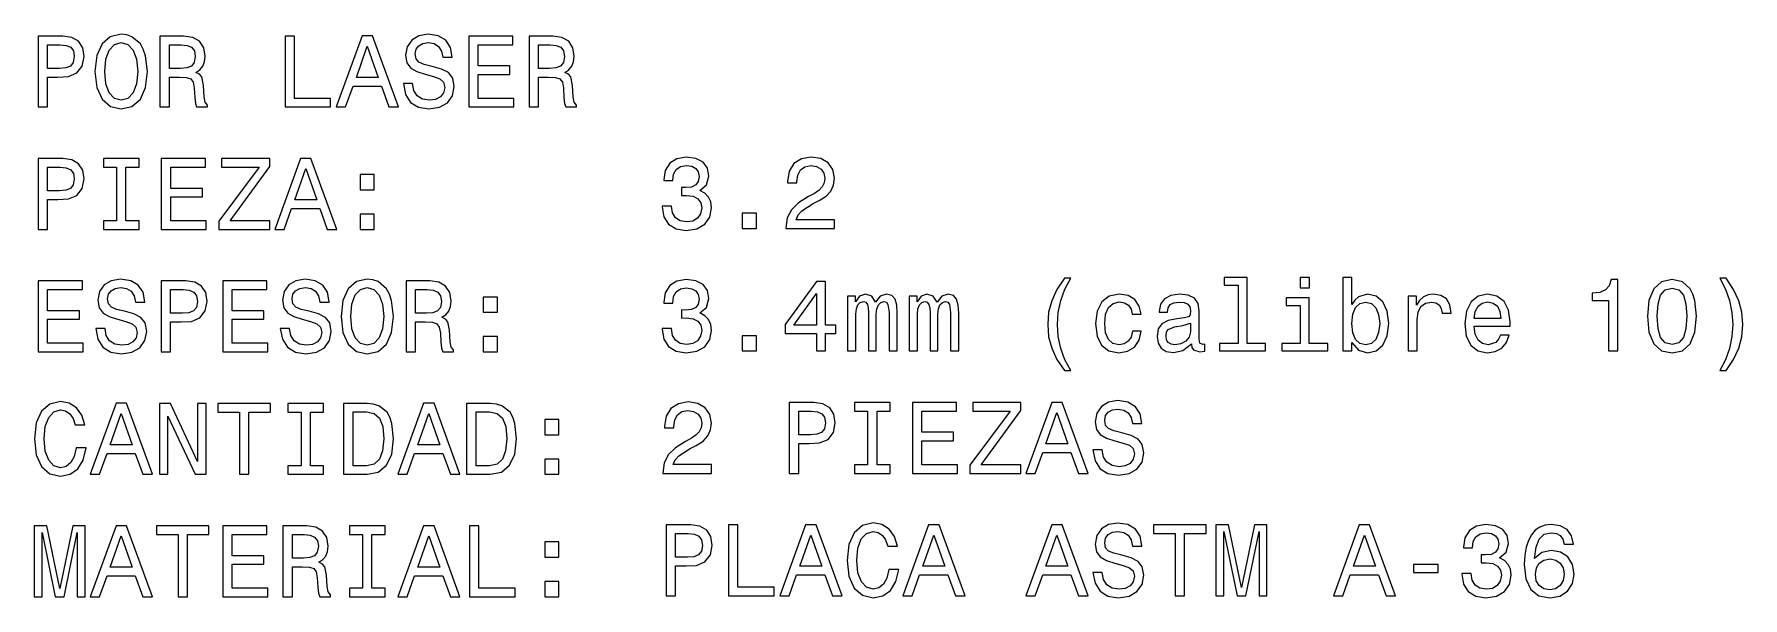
# Model space of a CAD drawing. Extents: x 15 to 1174, y 15 to 826.
# Drawn here: x 391.5 to 475.8, y 594.8 to 622.6 of the extents above; entities that cross this region are included whole.
import ezdxf

# ---------------------------------------------------------------- set-up
doc = ezdxf.new("R2010")
doc.units = 0

msp = doc.modelspace()

# ---------------------------------------------------------------- linework, layer by layer
at = {"color": 7, "lineweight": 13}
for points in [[(391.65274, 619.049866), (392.11673, 619.049866), (392.11673, 620.527527), (392.631134, 620.527527), (393.150574, 620.552734), (393.564117, 620.729248), (393.831421, 621.072205), (393.92218, 621.541199), (393.851593, 621.974915), (393.649872, 622.292664), (393.317017, 622.484314), (392.863129, 622.549866), (391.65274, 622.549866)], [(394.456787, 620.799866), (394.547546, 620.013123), (394.809814, 619.433167), (395.218292, 619.075073), (395.752899, 618.954041), (396.28244, 619.075073), (396.695984, 619.433167), (396.953186, 620.013123), (397.049011, 620.799866), (396.953186, 621.581543), (396.842224, 621.899292), (396.695984, 622.16156), (396.28244, 622.519592), (396.030273, 622.610413), (395.752899, 622.645691), (395.213257, 622.519592), (394.804749, 622.166565), (394.547546, 621.586609)], [(397.664276, 619.049866), (398.133301, 619.049866), (398.133301, 620.527527), (398.612396, 620.527527), (398.965424, 620.51239), (399.187317, 620.441772), (399.30835, 620.275391), (399.358795, 619.977844), (399.384003, 619.523926), (399.414276, 619.226379), (399.474792, 619.049866), (400.004333, 619.049866), (400.004333, 619.145691), (399.888336, 619.286926), (399.847992, 619.549133), (399.812683, 620.114014), (399.726959, 620.532593), (399.610962, 620.663696), (399.429413, 620.759521), (399.631134, 620.88562), (399.772339, 621.062134), (399.863129, 621.283997), (399.893372, 621.551331), (399.822784, 621.974915), (399.621033, 622.292664), (399.288177, 622.484314), (398.83429, 622.549866), (397.664276, 622.549866)], [(403.837189, 619.049866), (406.086456, 619.049866), (406.086456, 619.473511), (404.301147, 619.473511), (404.301147, 622.549866), (403.837189, 622.549866)], [(406.363831, 619.049866), (406.82782, 619.049866), (407.195984, 620.078674), (408.592957, 620.078674), (408.96109, 619.049866), (409.43515, 619.049866), (408.154175, 622.554932), (407.639771, 622.554932)], [(410.136169, 620.204773), (409.677246, 620.204773), (409.778107, 619.670166), (410.030273, 619.276794), (410.418579, 619.039795), (410.943085, 618.954041), (411.462555, 619.034729), (411.850861, 619.256653), (412.097992, 619.604614), (412.188782, 620.063538), (412.113129, 620.477112), (411.901306, 620.744385), (411.55835, 620.920898), (411.099426, 621.052002), (410.706055, 621.147827), (410.448853, 621.258789), (410.302612, 621.420166), (410.257202, 621.672363), (410.302612, 621.899292), (410.433716, 622.07074), (410.635437, 622.186768), (410.912842, 622.227112), (411.195251, 622.176697), (411.417145, 622.040527), (411.563416, 621.813538), (411.634003, 621.50592), (412.092957, 621.50592), (412.092957, 621.515991), (412.012268, 621.990051), (411.775208, 622.343079), (411.402039, 622.565002), (410.897705, 622.640625), (410.443817, 622.565002), (410.09079, 622.353149), (409.863831, 622.025391), (409.783142, 621.601746), (409.848694, 621.223511), (410.040344, 620.966309), (410.342957, 620.7948), (410.7565, 620.663696), (411.164978, 620.547729), (411.472626, 620.436768), (411.659241, 620.275391), (411.724792, 620.013123), (411.664276, 619.74585), (411.507935, 619.544128), (411.270905, 619.41803), (410.963257, 619.377686), (410.620331, 619.433167), (410.358063, 619.594543), (410.19165, 619.856812)], [(412.909943, 619.049866), (415.128967, 619.049866), (415.128967, 619.473511), (413.373932, 619.473511), (413.373932, 620.65863), (414.937317, 620.65863), (414.937317, 621.077271), (413.373932, 621.077271), (413.373932, 622.126221), (415.088623, 622.126221), (415.088623, 622.549866), (412.909943, 622.549866)], [(415.880402, 619.049866), (416.349426, 619.049866), (416.349426, 620.527527), (416.828552, 620.527527), (417.181549, 620.51239), (417.403473, 620.441772), (417.524506, 620.275391), (417.574921, 619.977844), (417.600159, 619.523926), (417.630402, 619.226379), (417.690918, 619.049866), (418.220459, 619.049866), (418.220459, 619.145691), (418.104462, 619.286926), (418.064117, 619.549133), (418.028809, 620.114014), (417.943085, 620.532593), (417.827087, 620.663696), (417.645538, 620.759521), (417.84726, 620.88562), (417.988464, 621.062134), (418.079254, 621.283997), (418.109528, 621.551331), (418.03891, 621.974915), (417.837189, 622.292664), (417.504333, 622.484314), (417.050446, 622.549866), (415.880402, 622.549866)], [(392.73703, 622.121216), (393.039642, 622.090942), (393.261536, 621.995117), (393.39267, 621.818604), (393.438049, 621.541199), (393.387604, 621.248718), (393.251434, 621.072205), (393.01947, 620.981445), (392.701721, 620.956177), (392.11673, 620.956177), (392.11673, 622.121216)], [(394.940918, 620.799866), (394.996399, 621.410095), (395.162842, 621.858948), (395.420044, 622.131287), (395.752899, 622.227112), (396.080688, 622.131287), (396.337891, 621.853882), (396.504333, 621.405029), (396.56485, 620.799866), (396.504333, 620.189636), (396.337891, 619.740784), (396.080688, 619.468445), (395.752899, 619.377686), (395.420044, 619.468445), (395.162842, 619.740784), (394.996399, 620.18457)], [(398.703186, 622.121216), (399.010803, 622.090942), (399.227661, 621.995117), (399.363831, 621.818604), (399.409241, 621.541199), (399.358795, 621.248718), (399.222626, 621.072205), (398.990631, 620.981445), (398.672913, 620.956177), (398.133301, 620.956177), (398.133301, 622.121216)], [(407.357361, 620.507385), (407.896973, 622.050598), (408.436615, 620.507385)], [(416.919312, 622.121216), (417.226959, 622.090942), (417.443817, 621.995117), (417.579987, 621.818604), (417.625366, 621.541199), (417.574921, 621.248718), (417.438782, 621.072205), (417.206787, 620.981445), (416.889069, 620.956177), (416.349426, 620.956177), (416.349426, 622.121216)], [(391.65274, 613.002991), (392.11673, 613.002991), (392.11673, 614.480652), (392.631134, 614.480652), (393.150574, 614.505859), (393.564117, 614.682373), (393.831421, 615.02533), (393.92218, 615.494324), (393.851593, 615.92804), (393.649872, 616.245789), (393.317017, 616.437439), (392.863129, 616.502991), (391.65274, 616.502991)], [(395.520905, 613.426636), (394.875366, 613.426636), (394.875366, 613.002991), (396.630402, 613.002991), (396.630402, 613.426636), (395.984863, 613.426636), (395.984863, 616.079346), (396.630402, 616.079346), (396.630402, 616.502991), (394.875366, 616.502991), (394.875366, 616.079346), (395.520905, 616.079346)], [(397.729828, 613.002991), (399.948853, 613.002991), (399.948853, 613.426636), (398.193817, 613.426636), (398.193817, 614.611755), (399.757202, 614.611755), (399.757202, 615.030396), (398.193817, 615.030396), (398.193817, 616.079346), (399.908508, 616.079346), (399.908508, 616.502991), (397.729828, 616.502991)], [(400.569183, 613.002991), (403.080688, 613.002991), (403.080688, 613.426636), (401.123932, 613.426636), (403.080688, 616.104553), (403.080688, 616.502991), (400.705322, 616.502991), (400.705322, 616.079346), (402.556213, 616.079346), (400.569183, 613.406433)], [(403.32782, 613.002991), (403.791779, 613.002991), (404.159943, 614.031799), (405.556915, 614.031799), (405.925079, 613.002991), (406.399139, 613.002991), (405.118164, 616.508057), (404.60376, 616.508057)], [(422.445984, 614.149292), (422.445984, 614.114014), (422.526672, 613.629822), (422.763702, 613.266724), (423.136902, 613.034729), (423.631134, 612.948975), (424.15564, 613.034729), (424.549011, 613.256653), (424.801147, 613.60968), (424.891937, 614.063538), (424.851593, 614.361084), (424.740631, 614.603149), (424.559082, 614.789795), (424.317017, 614.925964), (424.644806, 615.198303), (424.760803, 615.632019), (424.68515, 616.025391), (424.468292, 616.322937), (424.115265, 616.509521), (423.631134, 616.575073), (423.177246, 616.494385), (422.829254, 616.272461), (422.602325, 615.919434), (422.526672, 615.450439), (422.526672, 615.415161), (422.975494, 615.415161), (423.015869, 615.737915), (423.146973, 615.96991), (423.358795, 616.111084), (423.656342, 616.16156), (423.918579, 616.121216), (424.110229, 616.015259), (424.226227, 615.843811), (424.271606, 615.611816), (424.226227, 615.364685), (424.105194, 615.198303), (423.893372, 615.097412), (423.605927, 615.067139), (423.409241, 615.072205), (423.409241, 614.673767), (423.656342, 614.683899), (423.97406, 614.638489), (424.21109, 614.517456), (424.352325, 614.32074), (424.40274, 614.063538), (424.34726, 613.771057), (424.201019, 613.554199), (423.969025, 613.41803), (423.661377, 613.37262), (423.343658, 613.423035), (423.111664, 613.574341), (422.965424, 613.816406), (422.909943, 614.149292)], [(428.55835, 613.049866), (430.963989, 613.049866), (430.963989, 613.483582), (429.062683, 613.483582), (429.168579, 613.720642), (429.350159, 613.917297), (429.909943, 614.275391), (430.207489, 614.426697), (430.540344, 614.643555), (430.777374, 614.895691), (430.913544, 615.193237), (430.963989, 615.531128), (430.878235, 615.954773), (430.641205, 616.287598), (430.278107, 616.499451), (429.809082, 616.575073), (429.324921, 616.489319), (428.956787, 616.252319), (428.719757, 615.874084), (428.639069, 615.374817), (428.639069, 615.304199), (429.097992, 615.304199), (429.097992, 615.344543), (429.143372, 615.6875), (429.279541, 615.939636), (429.496399, 616.101013), (429.783875, 616.156494), (430.076385, 616.106079), (430.293243, 615.97998), (430.434448, 615.783325), (430.484863, 615.536194), (430.449585, 615.304199), (430.35376, 615.107483), (430.192383, 614.936035), (429.970459, 614.784729), (429.672913, 614.623352), (429.17868, 614.310669), (428.830688, 613.977844), (428.623932, 613.574341), (428.55835, 613.065002)], [(392.73703, 616.074341), (393.039642, 616.044067), (393.261536, 615.948242), (393.39267, 615.771729), (393.438049, 615.494324), (393.387604, 615.201843), (393.251434, 615.02533), (393.01947, 614.93457), (392.701721, 614.909302), (392.11673, 614.909302), (392.11673, 616.074341)], [(404.32132, 614.46051), (404.860962, 616.003723), (405.400574, 614.46051)], [(407.549011, 614.959778), (408.244965, 614.959778), (408.244965, 615.711182), (407.549011, 615.711182)], [(407.549011, 613.002991), (408.244965, 613.002991), (408.244965, 613.754456), (407.549011, 613.754456)], [(426.404907, 613.049866), (427.100861, 613.049866), (427.100861, 613.801331), (426.404907, 613.801331)], [(442.301147, 606.029663), (442.618896, 606.029663), (442.331421, 606.564209), (442.1297, 607.124023), (442.003601, 607.714111), (441.963257, 608.309204), (442.003601, 608.904297), (442.1297, 609.489319), (442.331421, 610.054138), (442.618896, 610.588745), (442.301147, 610.588745), (441.933014, 610.033997), (441.675812, 609.484253), (441.524506, 608.909302), (441.479126, 608.309204), (441.524506, 607.703979), (441.675812, 607.134094), (441.933014, 606.584412)], [(450.8797, 610.250854), (450.8797, 607.37616), (449.966858, 607.37616), (449.966858, 607.002991), (452.231262, 607.002991), (452.231262, 607.37616), (451.323486, 607.37616), (451.323486, 610.624023), (450.183716, 610.624023), (450.183716, 610.250854)], [(454.404907, 610.624023), (453.935883, 610.624023), (453.935883, 610.11969), (454.404907, 610.11969)], [(456.487762, 607.42157), (456.815552, 607.033264), (457.264404, 606.907166), (457.688049, 607.002991), (458.02594, 607.290466), (458.237762, 607.74939), (458.318451, 608.359619), (458.237762, 608.969849), (458.020905, 609.423767), (457.688049, 609.706177), (457.264404, 609.807007), (456.820618, 609.675903), (456.639038, 609.514526), (456.487762, 609.297668), (456.487762, 610.624023), (456.043945, 610.624023), (456.043945, 607.002991), (456.487762, 607.002991)], [(474.966125, 606.029663), (475.329254, 606.584412), (475.586456, 607.134094), (475.737762, 607.703979), (475.788177, 608.309204), (475.737762, 608.909302), (475.586456, 609.484253), (475.329254, 610.033997), (474.966125, 610.588745), (474.648407, 610.588745), (474.930847, 610.054138), (475.132568, 609.489319), (475.253601, 608.904297), (475.298981, 608.309204), (475.253601, 607.714111), (475.132568, 607.124023), (474.925781, 606.564209), (474.648407, 606.029663)], [(391.657776, 606.956177), (393.876801, 606.956177), (393.876801, 607.379822), (392.121765, 607.379822), (392.121765, 608.564941), (393.68515, 608.564941), (393.68515, 608.983582), (392.121765, 608.983582), (392.121765, 610.032532), (393.836456, 610.032532), (393.836456, 610.456177), (391.657776, 610.456177)], [(394.956055, 608.111084), (394.497131, 608.111084), (394.597992, 607.576477), (394.850159, 607.183105), (395.238464, 606.946106), (395.76297, 606.860352), (396.28244, 606.94104), (396.670746, 607.162964), (396.917877, 607.510925), (397.008636, 607.969849), (396.933014, 608.383423), (396.721191, 608.650696), (396.378235, 608.827209), (395.919312, 608.958313), (395.52594, 609.054138), (395.268738, 609.1651), (395.122498, 609.326477), (395.077087, 609.578674), (395.122498, 609.805603), (395.253601, 609.977051), (395.455322, 610.093079), (395.732727, 610.133423), (396.015137, 610.083008), (396.23703, 609.946838), (396.383301, 609.719849), (396.453888, 609.412231), (396.912842, 609.412231), (396.912842, 609.422302), (396.832153, 609.896362), (396.595093, 610.24939), (396.221893, 610.471313), (395.71759, 610.546936), (395.263702, 610.471313), (394.910675, 610.259521), (394.683716, 609.931702), (394.603027, 609.508057), (394.668579, 609.129822), (394.860229, 608.87262), (395.162842, 608.701111), (395.576385, 608.570007), (395.984863, 608.454041), (396.292511, 608.343079), (396.479126, 608.181702), (396.544678, 607.919434), (396.484161, 607.652161), (396.32782, 607.450439), (396.09079, 607.324341), (395.783142, 607.283997), (395.440216, 607.339478), (395.177948, 607.500854), (395.011536, 607.763123)], [(397.724792, 606.956177), (398.188782, 606.956177), (398.188782, 608.433838), (398.703186, 608.433838), (399.222626, 608.459045), (399.636169, 608.635559), (399.903473, 608.978516), (399.994232, 609.44751), (399.923645, 609.881226), (399.721893, 610.198975), (399.389069, 610.390625), (398.93515, 610.456177), (397.724792, 610.456177)], [(398.809082, 610.027527), (399.111664, 609.997253), (399.333588, 609.901428), (399.464691, 609.724915), (399.510101, 609.44751), (399.459656, 609.155029), (399.323486, 608.978516), (399.091492, 608.887756), (398.773773, 608.862488), (398.188782, 608.862488), (398.188782, 610.027527)], [(400.765869, 606.956177), (402.984863, 606.956177), (402.984863, 607.379822), (401.229828, 607.379822), (401.229828, 608.564941), (402.793243, 608.564941), (402.793243, 608.983582), (401.229828, 608.983582), (401.229828, 610.032532), (402.944519, 610.032532), (402.944519, 610.456177), (400.765869, 610.456177)], [(404.064117, 608.111084), (403.605194, 608.111084), (403.706055, 607.576477), (403.958221, 607.183105), (404.346558, 606.946106), (404.871033, 606.860352), (405.390503, 606.94104), (405.778809, 607.162964), (406.02594, 607.510925), (406.11673, 607.969849), (406.041077, 608.383423), (405.829254, 608.650696), (405.486328, 608.827209), (405.027374, 608.958313), (404.634003, 609.054138), (404.376801, 609.1651), (404.23056, 609.326477), (404.18515, 609.578674), (404.23056, 609.805603), (404.361664, 609.977051), (404.563416, 610.093079), (404.84079, 610.133423), (405.123199, 610.083008), (405.345093, 609.946838), (405.491364, 609.719849), (405.561951, 609.412231), (406.020905, 609.412231), (406.020905, 609.422302), (405.940216, 609.896362), (405.703186, 610.24939), (405.329987, 610.471313), (404.825653, 610.546936), (404.371765, 610.471313), (404.018738, 610.259521), (403.791779, 609.931702), (403.71109, 609.508057), (403.776672, 609.129822), (403.968292, 608.87262), (404.270905, 608.701111), (404.684448, 608.570007), (405.092957, 608.454041), (405.400574, 608.343079), (405.587189, 608.181702), (405.65274, 607.919434), (405.592224, 607.652161), (405.435883, 607.450439), (405.198853, 607.324341), (404.891205, 607.283997), (404.548279, 607.339478), (404.286041, 607.500854), (404.119598, 607.763123)], [(406.600861, 608.706177), (406.69165, 607.919434), (406.953888, 607.339478), (407.362396, 606.981384), (407.896973, 606.860352), (408.426514, 606.981384), (408.840057, 607.339478), (409.09726, 607.919434), (409.193085, 608.706177), (409.09726, 609.487854), (408.986328, 609.805603), (408.840057, 610.067871), (408.426514, 610.425903), (408.174347, 610.516724), (407.896973, 610.552002), (407.357361, 610.425903), (406.948853, 610.072876), (406.69165, 609.49292)], [(407.085022, 608.706177), (407.140503, 609.316406), (407.306915, 609.765259), (407.564117, 610.037598), (407.896973, 610.133423), (408.224792, 610.037598), (408.481995, 609.760193), (408.648407, 609.31134), (408.708923, 608.706177), (408.648407, 608.095947), (408.481995, 607.647095), (408.224792, 607.374756), (407.896973, 607.283997), (407.564117, 607.374756), (407.306915, 607.647095), (407.140503, 608.090881)], [(409.80835, 606.956177), (410.277374, 606.956177), (410.277374, 608.433838), (410.7565, 608.433838), (411.109528, 608.418701), (411.331421, 608.348083), (411.452454, 608.181702), (411.502899, 607.884155), (411.528107, 607.430237), (411.55835, 607.13269), (411.618896, 606.956177), (412.148407, 606.956177), (412.148407, 607.052002), (412.03244, 607.193237), (411.992065, 607.455444), (411.956787, 608.020325), (411.871033, 608.438904), (411.755035, 608.570007), (411.573486, 608.665833), (411.775208, 608.791931), (411.916443, 608.968445), (412.007202, 609.190308), (412.037476, 609.457642), (411.966858, 609.881226), (411.765137, 610.198975), (411.432281, 610.390625), (410.978394, 610.456177), (409.80835, 610.456177)], [(410.84726, 610.027527), (411.154907, 609.997253), (411.371765, 609.901428), (411.507935, 609.724915), (411.553314, 609.44751), (411.502899, 609.155029), (411.36673, 608.978516), (411.134735, 608.887756), (410.817017, 608.862488), (410.277374, 608.862488), (410.277374, 610.027527)], [(422.445984, 608.102417), (422.445984, 608.067139), (422.526672, 607.582947), (422.763702, 607.219849), (423.136902, 606.987854), (423.631134, 606.9021), (424.15564, 606.987854), (424.549011, 607.209778), (424.801147, 607.562805), (424.891937, 608.016663), (424.851593, 608.314209), (424.740631, 608.556274), (424.559082, 608.74292), (424.317017, 608.879089), (424.644806, 609.151428), (424.760803, 609.585144), (424.68515, 609.978516), (424.468292, 610.276062), (424.115265, 610.462646), (423.631134, 610.528198), (423.177246, 610.44751), (422.829254, 610.225586), (422.602325, 609.872559), (422.526672, 609.403564), (422.526672, 609.368286), (422.975494, 609.368286), (423.015869, 609.69104), (423.146973, 609.923035), (423.358795, 610.064209), (423.656342, 610.114685), (423.918579, 610.074341), (424.110229, 609.968384), (424.226227, 609.796936), (424.271606, 609.564941), (424.226227, 609.31781), (424.105194, 609.151428), (423.893372, 609.050537), (423.605927, 609.020264), (423.409241, 609.02533), (423.409241, 608.626892), (423.656342, 608.637024), (423.97406, 608.591614), (424.21109, 608.470581), (424.352325, 608.273865), (424.40274, 608.016663), (424.34726, 607.724182), (424.201019, 607.507324), (423.969025, 607.371155), (423.661377, 607.325745), (423.343658, 607.37616), (423.111664, 607.527466), (422.965424, 607.769531), (422.909943, 608.102417)], [(430.066284, 607.002991), (430.520172, 607.002991), (430.520172, 607.870422), (431.01947, 607.870422), (431.01947, 608.273865), (430.520172, 608.273865), (430.520172, 610.427368), (430.061249, 610.427368), (428.528107, 608.314209), (428.528107, 607.870422), (430.066284, 607.870422)], [(428.951721, 608.273865), (430.066284, 609.842346), (430.066284, 608.273865)], [(431.604462, 607.002991), (432.01297, 607.002991), (432.01297, 608.813538), (432.038177, 609.085815), (432.113831, 609.282532), (432.229828, 609.398499), (432.381134, 609.443909), (432.502167, 609.403564), (432.582855, 609.302673), (432.623199, 609.131226), (432.638336, 608.904297), (432.638336, 607.002991), (433.021606, 607.002991), (433.021606, 608.813538), (433.046844, 609.080811), (433.122498, 609.277466), (433.24353, 609.398499), (433.394806, 609.443909), (433.515869, 609.403564), (433.596558, 609.302673), (433.646973, 608.904297), (433.646973, 607.002991), (434.055481, 607.002991), (434.055481, 608.874023), (434.030273, 609.262329), (433.949585, 609.559937), (433.788177, 609.741455), (433.52594, 609.807007), (433.218292, 609.706177), (432.981262, 609.413635), (432.794678, 609.701111), (432.481995, 609.807007), (432.194519, 609.706177), (431.997833, 609.423767), (431.997833, 609.711182), (431.604462, 609.711182)], [(434.640503, 607.002991), (435.049011, 607.002991), (435.049011, 608.813538), (435.074219, 609.085815), (435.149872, 609.282532), (435.265869, 609.398499), (435.417145, 609.443909), (435.538177, 609.403564), (435.618896, 609.302673), (435.659241, 609.131226), (435.674347, 608.904297), (435.674347, 607.002991), (436.057648, 607.002991), (436.057648, 608.813538), (436.082855, 609.080811), (436.158508, 609.277466), (436.279541, 609.398499), (436.430847, 609.443909), (436.55188, 609.403564), (436.632568, 609.302673), (436.683014, 608.904297), (436.683014, 607.002991), (437.091492, 607.002991), (437.091492, 608.874023), (437.066284, 609.262329), (436.985596, 609.559937), (436.824219, 609.741455), (436.561951, 609.807007), (436.254333, 609.706177), (436.017303, 609.413635), (435.830688, 609.701111), (435.518005, 609.807007), (435.23056, 609.706177), (435.033875, 609.423767), (435.033875, 609.711182), (434.640503, 609.711182)], [(445.649872, 608.813538), (446.088623, 608.813538), (445.997833, 609.21698), (445.780975, 609.534668), (445.443085, 609.731384), (445.004333, 609.807007), (444.520172, 609.706177), (444.152039, 609.423767), (443.920044, 608.964783), (443.839355, 608.349548), (443.914978, 607.739319), (444.141937, 607.2854), (444.5, 607.002991), (444.989197, 606.907166), (445.422913, 606.982788), (445.760803, 607.194641), (445.992798, 607.527466), (446.093658, 607.971313), (445.670044, 607.971313), (445.594391, 607.688843), (445.453186, 607.477051), (445.251434, 607.345947), (445.004333, 607.305603), (444.696686, 607.371155), (444.474792, 607.572876), (444.338623, 607.900696), (444.293243, 608.364685), (444.338623, 608.818542), (444.479828, 609.146362), (444.706787, 609.348083), (445.004333, 609.418701), (445.266571, 609.373291), (445.463257, 609.257324), (445.594391, 609.065674)], [(448.569885, 607.356018), (448.569885, 607.340881), (448.595093, 607.169434), (448.670746, 607.048401), (448.988464, 606.952576), (449.235596, 606.99292), (449.235596, 607.335815), (449.1297, 607.32074), (448.988464, 607.386292), (448.963257, 607.588013), (448.963257, 608.990051), (448.90274, 609.348083), (448.726227, 609.600281), (448.418579, 609.751526), (447.984863, 609.807007), (447.561249, 609.746521), (447.248566, 609.575012), (447.05188, 609.307739), (446.986328, 608.954712), (446.986328, 608.924438), (447.384735, 608.924438), (447.420044, 609.136292), (447.530975, 609.287598), (447.712555, 609.378357), (447.969757, 609.413635), (448.216858, 609.388428), (448.393372, 609.312805), (448.499298, 609.181641), (448.534576, 609.000122), (448.514404, 608.788269), (448.433716, 608.682373), (448.231995, 608.631958), (447.85376, 608.591614), (447.420044, 608.500854), (447.112396, 608.339417), (446.930847, 608.08728), (446.875366, 607.714111), (446.925812, 607.381226), (447.082153, 607.134094), (447.33429, 606.977783), (447.682281, 606.922302), (448.151306, 607.028198)], [(459.271606, 607.002991), (459.715424, 607.002991), (459.715424, 608.55127), (459.760803, 608.924438), (459.896973, 609.191772), (460.118866, 609.353149), (460.416443, 609.40863), (460.638336, 609.373291), (460.804749, 609.272461), (460.905609, 609.100952), (460.940918, 608.868958), (461.389771, 608.868958), (461.329254, 609.277466), (461.162842, 609.570007), (460.885437, 609.746521), (460.507202, 609.807007), (460.25, 609.766663), (460.028107, 609.665833), (459.831421, 609.494324), (459.675079, 609.262329), (459.675079, 609.711182), (459.271606, 609.711182)], [(462.529541, 608.228516), (464.304749, 608.228516), (464.309814, 608.435242), (464.229095, 609.015259), (464.007202, 609.448975), (463.654175, 609.711182), (463.18515, 609.807007), (462.726227, 609.706177), (462.373199, 609.423767), (462.14624, 608.964783), (462.065552, 608.359619), (462.141205, 607.739319), (462.368164, 607.2854), (462.716125, 607.002991), (463.170044, 606.907166), (463.563416, 606.972717), (463.886169, 607.144226), (464.123199, 607.416565), (464.259369, 607.779663), (463.820618, 607.779663), (463.729828, 607.577942), (463.598694, 607.426636), (463.225494, 607.305603), (462.938049, 607.361084), (462.721191, 607.537598), (462.579956, 607.825012), (462.529541, 608.213379)], [(469.166443, 607.002991), (469.625366, 607.002991), (469.625366, 610.528198), (469.28241, 610.528198), (469.19165, 610.220581), (469.010071, 610.013794), (468.732697, 609.892761), (468.349426, 609.852417), (468.349426, 609.494324), (469.166443, 609.494324)], [(471.07782, 608.712646), (471.153442, 607.920837), (471.390503, 607.356018), (471.768738, 607.013062), (472.293213, 606.9021), (472.812683, 607.013062), (473.190918, 607.356018), (473.422913, 607.920837), (473.503601, 608.712646), (473.422913, 609.49939), (473.327087, 609.812073), (473.190918, 610.069275), (472.812683, 610.412231), (472.293213, 610.528198), (471.768738, 610.412231), (471.390503, 610.064209), (471.153442, 609.49939)], [(471.561951, 608.712646), (471.602295, 609.322876), (471.728394, 609.761658), (471.955322, 610.01886), (472.293213, 610.109619), (472.626068, 610.01886), (472.853027, 609.761658), (472.979095, 609.322876), (473.01944, 608.712646), (472.979095, 608.097351), (472.853027, 607.65863), (472.626068, 607.401428), (472.293213, 607.315674), (471.955322, 607.401428), (471.728394, 607.65863), (471.602295, 608.097351)], [(413.621033, 608.912964), (414.317017, 608.912964), (414.317017, 609.664368), (413.621033, 609.664368)], [(454.389771, 607.37616), (454.389771, 609.620422), (453.25, 609.620422), (453.25, 609.242188), (453.945984, 609.242188), (453.945984, 607.37616), (453.038177, 607.37616), (453.038177, 607.002991), (455.307648, 607.002991), (455.307648, 607.37616)], [(457.864563, 608.359619), (457.814117, 607.905701), (457.677948, 607.572876), (457.46109, 607.371155), (457.188751, 607.305603), (456.891205, 607.371155), (456.674347, 607.572876), (456.538177, 607.900696), (456.492798, 608.359619), (456.538177, 608.813538), (456.674347, 609.141296), (456.891205, 609.338013), (457.188751, 609.40863), (457.46109, 609.338013), (457.677948, 609.136292), (457.814117, 608.808472)], [(462.529541, 608.601685), (462.585022, 608.949707), (462.721191, 609.206909), (462.927948, 609.36322), (463.200287, 609.418701), (463.46759, 609.36322), (463.674347, 609.206909), (463.800446, 608.949707), (463.845825, 608.601685)], [(448.51947, 607.951111), (448.458954, 607.688843), (448.297546, 607.487122), (448.055481, 607.356018), (447.757935, 607.310608), (447.566284, 607.335815), (447.430115, 607.416565), (447.344391, 607.557739), (447.319183, 607.754456), (447.339355, 607.930969), (447.420044, 608.057007), (447.742798, 608.198242), (448.151306, 608.258728), (448.51947, 608.379822)], [(413.621033, 606.956177), (414.317017, 606.956177), (414.317017, 607.707642), (413.621033, 607.707642)], [(426.404907, 607.002991), (427.100861, 607.002991), (427.100861, 607.754456), (426.404907, 607.754456)], [(393.533875, 602.21051), (393.433014, 601.786865), (393.266571, 601.484314), (393.034576, 601.297668), (392.762268, 601.237183), (392.434448, 601.327942), (392.177246, 601.600281), (392.005768, 602.044067), (391.950287, 602.659363), (392.005768, 603.269592), (392.172211, 603.718445), (392.429413, 603.990784), (392.762268, 604.086609), (393.004333, 604.036194), (393.21109, 603.894958), (393.372498, 603.66803), (393.483429, 603.355347), (393.962555, 603.355347), (393.811249, 603.834412), (393.549011, 604.197571), (393.190918, 604.4245), (392.762268, 604.505188), (392.227661, 604.379089), (391.819183, 604.026062), (391.556915, 603.446106), (391.466156, 602.659363), (391.556915, 601.87262), (391.819183, 601.292664), (392.227661, 600.93457), (392.762268, 600.813538), (393.231262, 600.909363), (393.609528, 601.176636), (393.876801, 601.615417), (394.018005, 602.21051)], [(394.219757, 600.909363), (394.683716, 600.909363), (395.05188, 601.938171), (396.448853, 601.938171), (396.817017, 600.909363), (397.291077, 600.909363), (396.010101, 604.414429), (395.495697, 604.414429)], [(395.213257, 602.366882), (395.752899, 603.910095), (396.292511, 602.366882)], [(397.639069, 600.909363), (398.057648, 600.909363), (398.057648, 603.778931), (399.399139, 600.909363), (399.938782, 600.909363), (399.938782, 604.409363), (399.515137, 604.409363), (399.515137, 601.539795), (398.188782, 604.409363), (397.639069, 604.409363)], [(401.592957, 600.909363), (402.056915, 600.909363), (402.056915, 603.985718), (403.115997, 603.985718), (403.115997, 604.409363), (400.528809, 604.409363), (400.528809, 603.985718), (401.592957, 603.985718)], [(404.628967, 601.333008), (403.983429, 601.333008), (403.983429, 600.909363), (405.738464, 600.909363), (405.738464, 601.333008), (405.092957, 601.333008), (405.092957, 603.985718), (405.738464, 603.985718), (405.738464, 604.409363), (403.983429, 604.409363), (403.983429, 603.985718), (404.628967, 603.985718)], [(407.891937, 604.409363), (406.726959, 604.409363), (406.726959, 600.909363), (407.891937, 600.909363), (408.44165, 601.020325), (408.850159, 601.358215), (409.102295, 601.907898), (409.193085, 602.659363), (409.112396, 603.425903), (409.011536, 603.728516), (408.870331, 603.970581), (408.461823, 604.298401), (408.194519, 604.379089)], [(407.856628, 603.990784), (408.239929, 603.9151), (408.502167, 603.683167), (408.658508, 603.269592), (408.708923, 602.659363), (408.653473, 602.069275), (408.497131, 601.655762), (408.229828, 601.40863), (407.856628, 601.327942), (407.195984, 601.327942), (407.195984, 603.990784)], [(409.399872, 600.909363), (409.863831, 600.909363), (410.231995, 601.938171), (411.628967, 601.938171), (411.997131, 600.909363), (412.471191, 600.909363), (411.190216, 604.414429), (410.675812, 604.414429)], [(410.393372, 602.366882), (410.933014, 603.910095), (411.472626, 602.366882)], [(413.963989, 604.409363), (412.799011, 604.409363), (412.799011, 600.909363), (413.963989, 600.909363), (414.513702, 601.020325), (414.922211, 601.358215), (415.174347, 601.907898), (415.265137, 602.659363), (415.184448, 603.425903), (415.083588, 603.728516), (414.942383, 603.970581), (414.533875, 604.298401), (414.266571, 604.379089)], [(413.92868, 603.990784), (414.311951, 603.9151), (414.574219, 603.683167), (414.73056, 603.269592), (414.780975, 602.659363), (414.725525, 602.069275), (414.569183, 601.655762), (414.30188, 601.40863), (413.92868, 601.327942), (413.268005, 601.327942), (413.268005, 603.990784)], [(422.486328, 600.956177), (424.891937, 600.956177), (424.891937, 601.389893), (422.990631, 601.389893), (423.096558, 601.626953), (423.278107, 601.823608), (423.837891, 602.181702), (424.135437, 602.333008), (424.468292, 602.549866), (424.705322, 602.802002), (424.841492, 603.099548), (424.891937, 603.437439), (424.806213, 603.861084), (424.569183, 604.193909), (424.206055, 604.405762), (423.73703, 604.481384), (423.252899, 604.39563), (422.884735, 604.15863), (422.647705, 603.780396), (422.567017, 603.281128), (422.567017, 603.21051), (423.02594, 603.21051), (423.02594, 603.250854), (423.07132, 603.593811), (423.207489, 603.845947), (423.424347, 604.007324), (423.711823, 604.062805), (424.004333, 604.01239), (424.221191, 603.886292), (424.362396, 603.689636), (424.412842, 603.442505), (424.377533, 603.21051), (424.281708, 603.013794), (424.120331, 602.842346), (423.898407, 602.69104), (423.600861, 602.529663), (423.106628, 602.21698), (422.758636, 601.884155), (422.55188, 601.480652), (422.486328, 600.971313)], [(428.724792, 600.956177), (429.188782, 600.956177), (429.188782, 602.433838), (429.703186, 602.433838), (430.222626, 602.459045), (430.636169, 602.635559), (430.903473, 602.978516), (430.994232, 603.44751), (430.923645, 603.881226), (430.721893, 604.198975), (430.389069, 604.390625), (429.93515, 604.456177), (428.724792, 604.456177)], [(429.809082, 604.027527), (430.111664, 603.997253), (430.333588, 603.901428), (430.464691, 603.724915), (430.510101, 603.44751), (430.459656, 603.155029), (430.323486, 602.978516), (430.091492, 602.887756), (429.773773, 602.862488), (429.188782, 602.862488), (429.188782, 604.027527)], [(432.592957, 601.379822), (431.947418, 601.379822), (431.947418, 600.956177), (433.702454, 600.956177), (433.702454, 601.379822), (433.056915, 601.379822), (433.056915, 604.032532), (433.702454, 604.032532), (433.702454, 604.456177), (431.947418, 604.456177), (431.947418, 604.032532), (432.592957, 604.032532)], [(434.80188, 600.956177), (437.020905, 600.956177), (437.020905, 601.379822), (435.265869, 601.379822), (435.265869, 602.564941), (436.829254, 602.564941), (436.829254, 602.983582), (435.265869, 602.983582), (435.265869, 604.032532), (436.98056, 604.032532), (436.98056, 604.456177), (434.80188, 604.456177)], [(437.641205, 600.956177), (440.15274, 600.956177), (440.15274, 601.379822), (438.195984, 601.379822), (440.15274, 604.057739), (440.15274, 604.456177), (437.777374, 604.456177), (437.777374, 604.032532), (439.628235, 604.032532), (437.641205, 601.359619)], [(440.399872, 600.956177), (440.863831, 600.956177), (441.231995, 601.984985), (442.628967, 601.984985), (442.997131, 600.956177), (443.471191, 600.956177), (442.190216, 604.461243), (441.675812, 604.461243)], [(441.393372, 602.413696), (441.933014, 603.956909), (442.472626, 602.413696)], [(444.172211, 602.111084), (443.713257, 602.111084), (443.814117, 601.576477), (444.066284, 601.183105), (444.45462, 600.946106), (444.979126, 600.860352), (445.498566, 600.94104), (445.886902, 601.162964), (446.134003, 601.510925), (446.224792, 601.969849), (446.149139, 602.383423), (445.937317, 602.650696), (445.594391, 602.827209), (445.135468, 602.958313), (444.742096, 603.054138), (444.484863, 603.1651), (444.338623, 603.326477), (444.293243, 603.578674), (444.338623, 603.805603), (444.469757, 603.977051), (444.671478, 604.093079), (444.948853, 604.133423), (445.231262, 604.083008), (445.453186, 603.946838), (445.599426, 603.719849), (445.670044, 603.412231), (446.128967, 603.412231), (446.128967, 603.422302), (446.048279, 603.896362), (445.811249, 604.24939), (445.438049, 604.471313), (444.933716, 604.546936), (444.479828, 604.471313), (444.126801, 604.259521), (443.899872, 603.931702), (443.819183, 603.508057), (443.884735, 603.129822), (444.076385, 602.87262), (444.378967, 602.701111), (444.792511, 602.570007), (445.201019, 602.454041), (445.508667, 602.343079), (445.695251, 602.181702), (445.760803, 601.919434), (445.700287, 601.652161), (445.543945, 601.450439), (445.306915, 601.324341), (444.999298, 601.283997), (444.656342, 601.339478), (444.394104, 601.500854), (444.227661, 601.763123)], [(416.657074, 602.86615), (417.353027, 602.86615), (417.353027, 603.617554), (416.657074, 603.617554)], [(416.657074, 600.909363), (417.353027, 600.909363), (417.353027, 601.660828), (416.657074, 601.660828)], [(391.456055, 594.862549), (391.844391, 594.862549), (391.844391, 598.039795), (392.5, 594.862549), (392.933716, 594.862549), (393.58429, 598.039795), (393.58429, 594.862549), (393.977661, 594.862549), (393.977661, 598.362549), (393.362396, 598.362549), (392.716858, 595.276123), (392.076385, 598.362549), (391.456055, 598.362549)], [(394.219757, 594.862549), (394.683716, 594.862549), (395.05188, 595.891357), (396.448853, 595.891357), (396.817017, 594.862549), (397.291077, 594.862549), (396.010101, 598.367615), (395.495697, 598.367615)], [(398.556915, 594.862549), (399.020905, 594.862549), (399.020905, 597.938904), (400.079987, 597.938904), (400.079987, 598.362549), (397.492798, 598.362549), (397.492798, 597.938904), (398.556915, 597.938904)], [(400.765869, 594.862549), (402.984863, 594.862549), (402.984863, 595.286194), (401.229828, 595.286194), (401.229828, 596.471313), (402.793243, 596.471313), (402.793243, 596.889954), (401.229828, 596.889954), (401.229828, 597.938904), (402.944519, 597.938904), (402.944519, 598.362549), (400.765869, 598.362549)], [(403.736328, 594.862549), (404.205322, 594.862549), (404.205322, 596.34021), (404.684448, 596.34021), (405.037476, 596.325073), (405.259369, 596.254456), (405.380402, 596.088074), (405.430847, 595.790527), (405.456055, 595.336609), (405.486328, 595.039062), (405.546844, 594.862549), (406.076385, 594.862549), (406.076385, 594.958374), (405.960388, 595.099609), (405.920044, 595.361816), (405.884735, 595.926697), (405.799011, 596.345276), (405.683014, 596.476379), (405.501434, 596.572205), (405.703186, 596.698303), (405.844391, 596.874817), (405.93515, 597.09668), (405.965424, 597.364014), (405.894806, 597.787598), (405.693085, 598.105347), (405.360229, 598.296997), (404.906342, 598.362549), (403.736328, 598.362549)], [(404.775208, 597.933899), (405.082855, 597.903625), (405.299713, 597.8078), (405.435883, 597.631287), (405.481262, 597.353882), (405.430847, 597.061401), (405.294678, 596.884888), (405.062683, 596.794128), (404.744965, 596.76886), (404.205322, 596.76886), (404.205322, 597.933899)], [(407.664978, 595.286194), (407.01947, 595.286194), (407.01947, 594.862549), (408.774506, 594.862549), (408.774506, 595.286194), (408.128967, 595.286194), (408.128967, 597.938904), (408.774506, 597.938904), (408.774506, 598.362549), (407.01947, 598.362549), (407.01947, 597.938904), (407.664978, 597.938904)], [(409.399872, 594.862549), (409.863831, 594.862549), (410.231995, 595.891357), (411.628967, 595.891357), (411.997131, 594.862549), (412.471191, 594.862549), (411.190216, 598.367615), (410.675812, 598.367615)], [(412.945251, 594.862549), (415.194519, 594.862549), (415.194519, 595.286194), (413.409241, 595.286194), (413.409241, 598.362549), (412.945251, 598.362549)], [(422.65274, 594.909363), (423.11673, 594.909363), (423.11673, 596.387024), (423.631134, 596.387024), (424.150574, 596.412231), (424.564117, 596.588745), (424.831421, 596.931702), (424.92218, 597.400696), (424.851593, 597.834412), (424.649872, 598.152161), (424.317017, 598.343811), (423.863129, 598.409363), (422.65274, 598.409363)], [(423.73703, 597.980713), (424.039642, 597.950439), (424.261536, 597.854614), (424.39267, 597.678101), (424.438049, 597.400696), (424.387604, 597.108215), (424.251434, 596.931702), (424.01947, 596.840942), (423.701721, 596.815674), (423.11673, 596.815674), (423.11673, 597.980713)], [(425.729126, 594.909363), (427.978394, 594.909363), (427.978394, 595.333008), (426.193085, 595.333008), (426.193085, 598.409363), (425.729126, 598.409363)], [(428.255768, 594.909363), (428.719757, 594.909363), (429.087891, 595.938171), (430.484863, 595.938171), (430.853027, 594.909363), (431.327087, 594.909363), (430.046112, 598.414429), (429.531708, 598.414429)], [(433.641937, 596.21051), (433.541077, 595.786865), (433.374634, 595.484314), (433.14267, 595.297668), (432.870331, 595.237183), (432.542511, 595.327942), (432.285309, 595.600281), (432.113831, 596.044067), (432.05835, 596.659363), (432.113831, 597.269592), (432.280273, 597.718445), (432.537476, 597.990784), (432.870331, 598.086609), (433.112396, 598.036194), (433.319183, 597.894958), (433.48056, 597.66803), (433.591492, 597.355347), (434.070618, 597.355347), (433.919312, 597.834412), (433.657074, 598.197571), (433.299011, 598.4245), (432.870331, 598.505188), (432.335754, 598.379089), (431.927246, 598.026062), (431.664978, 597.446106), (431.574219, 596.659363), (431.664978, 595.87262), (431.927246, 595.292664), (432.335754, 594.93457), (432.870331, 594.813538), (433.339355, 594.909363), (433.71759, 595.176636), (433.984863, 595.615417), (434.126099, 596.21051)], [(434.32782, 594.909363), (434.791779, 594.909363), (435.159943, 595.938171), (436.556915, 595.938171), (436.925079, 594.909363), (437.399139, 594.909363), (436.118164, 598.414429), (435.60376, 598.414429)], [(440.399872, 594.909363), (440.863831, 594.909363), (441.231995, 595.938171), (442.628967, 595.938171), (442.997131, 594.909363), (443.471191, 594.909363), (442.190216, 598.414429), (441.675812, 598.414429)], [(444.172211, 596.06427), (443.713257, 596.06427), (443.814117, 595.529663), (444.066284, 595.136292), (444.45462, 594.899292), (444.979126, 594.813538), (445.498566, 594.894226), (445.886902, 595.11615), (446.134003, 595.464111), (446.224792, 595.923035), (446.149139, 596.336609), (445.937317, 596.603882), (445.594391, 596.780396), (445.135468, 596.911499), (444.742096, 597.007324), (444.484863, 597.118286), (444.338623, 597.279663), (444.293243, 597.53186), (444.338623, 597.758789), (444.469757, 597.930237), (444.671478, 598.046265), (444.948853, 598.086609), (445.231262, 598.036194), (445.453186, 597.900024), (445.599426, 597.673035), (445.670044, 597.365417), (446.128967, 597.365417), (446.128967, 597.375488), (446.048279, 597.849548), (445.811249, 598.202576), (445.438049, 598.4245), (444.933716, 598.500122), (444.479828, 598.4245), (444.126801, 598.212646), (443.899872, 597.884888), (443.819183, 597.461243), (443.884735, 597.083008), (444.076385, 596.825806), (444.378967, 596.654297), (444.792511, 596.523193), (445.201019, 596.407227), (445.508667, 596.296265), (445.695251, 596.134888), (445.760803, 595.87262), (445.700287, 595.605347), (445.543945, 595.403625), (445.306915, 595.277527), (444.999298, 595.237183), (444.656342, 595.292664), (444.394104, 595.454041), (444.227661, 595.716309)], [(447.773071, 594.909363), (448.23703, 594.909363), (448.23703, 597.985718), (449.296112, 597.985718), (449.296112, 598.409363), (446.708954, 598.409363), (446.708954, 597.985718), (447.773071, 597.985718)], [(449.780273, 594.909363), (450.168579, 594.909363), (450.168579, 598.086609), (450.824219, 594.909363), (451.257935, 594.909363), (451.908508, 598.086609), (451.908508, 594.909363), (452.30188, 594.909363), (452.30188, 598.409363), (451.686615, 598.409363), (451.041077, 595.322937), (450.400574, 598.409363), (449.780273, 598.409363)], [(455.579987, 594.909363), (456.043945, 594.909363), (456.412109, 595.938171), (457.809082, 595.938171), (458.177246, 594.909363), (458.651306, 594.909363), (457.370331, 598.414429), (456.855896, 598.414429)], [(461.914276, 596.008789), (461.914276, 595.973511), (461.994965, 595.489319), (462.231995, 595.126221), (462.605194, 594.894226), (463.099426, 594.808472), (463.623932, 594.894226), (464.017303, 595.11615), (464.26947, 595.469177), (464.360229, 595.923035), (464.319885, 596.220581), (464.208923, 596.462646), (464.027374, 596.649292), (463.785309, 596.785461), (464.113098, 597.0578), (464.229095, 597.491516), (464.153473, 597.884888), (463.936584, 598.182434), (463.583588, 598.369019), (463.099426, 598.43457), (462.645538, 598.353882), (462.297546, 598.131958), (462.070618, 597.778931), (461.994965, 597.309937), (461.994965, 597.274658), (462.443817, 597.274658), (462.484161, 597.597412), (462.615265, 597.829407), (462.827087, 597.970581), (463.124634, 598.021057), (463.386902, 597.980713), (463.578522, 597.874756), (463.694519, 597.703308), (463.739929, 597.471313), (463.694519, 597.224182), (463.573486, 597.0578), (463.361664, 596.956909), (463.074219, 596.926636), (462.877533, 596.931702), (462.877533, 596.533264), (463.124634, 596.543396), (463.442352, 596.497986), (463.679382, 596.376953), (463.820618, 596.180237), (463.871033, 595.923035), (463.815552, 595.630554), (463.669312, 595.413696), (463.437317, 595.277527), (463.1297, 595.232117), (462.811951, 595.282532), (462.579956, 595.433838), (462.433716, 595.675903), (462.378235, 596.008789)], [(467.431549, 597.466309), (467.335724, 597.874756), (467.113831, 598.177368), (466.770905, 598.369019), (466.327087, 598.43457), (466.029541, 598.399292), (465.772339, 598.303467), (465.54538, 598.147095), (465.35376, 597.925232), (465.202454, 597.647827), (465.091492, 597.309937), (465.020905, 596.911499), (465.000732, 596.462646), (465.081421, 595.746521), (465.328522, 595.227112), (465.726959, 594.914429), (466.271606, 594.808472), (466.760803, 594.899292), (467.134003, 595.136292), (467.376099, 595.509521), (467.461823, 595.983582), (467.376099, 596.462646), (467.144104, 596.830811), (466.786011, 597.062805), (466.342224, 597.143494), (465.863098, 597.042664), (465.505035, 596.755188), (465.580688, 597.309937), (465.742065, 597.708374), (465.989197, 597.945374), (466.332123, 598.026062), (466.58429, 597.985718), (466.77594, 597.879822), (466.902008, 597.703308), (466.96759, 597.466309)], [(395.213257, 596.320068), (395.752899, 597.863281), (396.292511, 596.320068)], [(410.393372, 596.320068), (410.933014, 597.863281), (411.472626, 596.320068)], [(416.657074, 596.819336), (417.353027, 596.819336), (417.353027, 597.57074), (416.657074, 597.57074)], [(429.249298, 596.366882), (429.78891, 597.910095), (430.328522, 596.366882)], [(435.32132, 596.366882), (435.860962, 597.910095), (436.400574, 596.366882)], [(441.393372, 596.366882), (441.933014, 597.910095), (442.472626, 596.366882)], [(456.573486, 596.366882), (457.113129, 597.910095), (457.65274, 596.366882)], [(459.53891, 596.06427), (460.759369, 596.06427), (460.759369, 596.462646), (459.53891, 596.462646)], [(466.972626, 595.978516), (466.917145, 595.660828), (466.77594, 595.418701), (466.548981, 595.257324), (466.266571, 595.206909), (465.969025, 595.257324), (465.742065, 595.413696), (465.595825, 595.655762), (465.550446, 595.973511), (465.600861, 596.286194), (465.742065, 596.523193), (465.97406, 596.6745), (466.286743, 596.72998), (466.559082, 596.6745), (466.77594, 596.528259), (466.917145, 596.291199)], [(416.657074, 594.862549), (417.353027, 594.862549), (417.353027, 595.614014), (416.657074, 595.614014)]]:
    msp.add_lwpolyline(points, close=True, dxfattribs=at)

doc.saveas('drawing.dxf')
